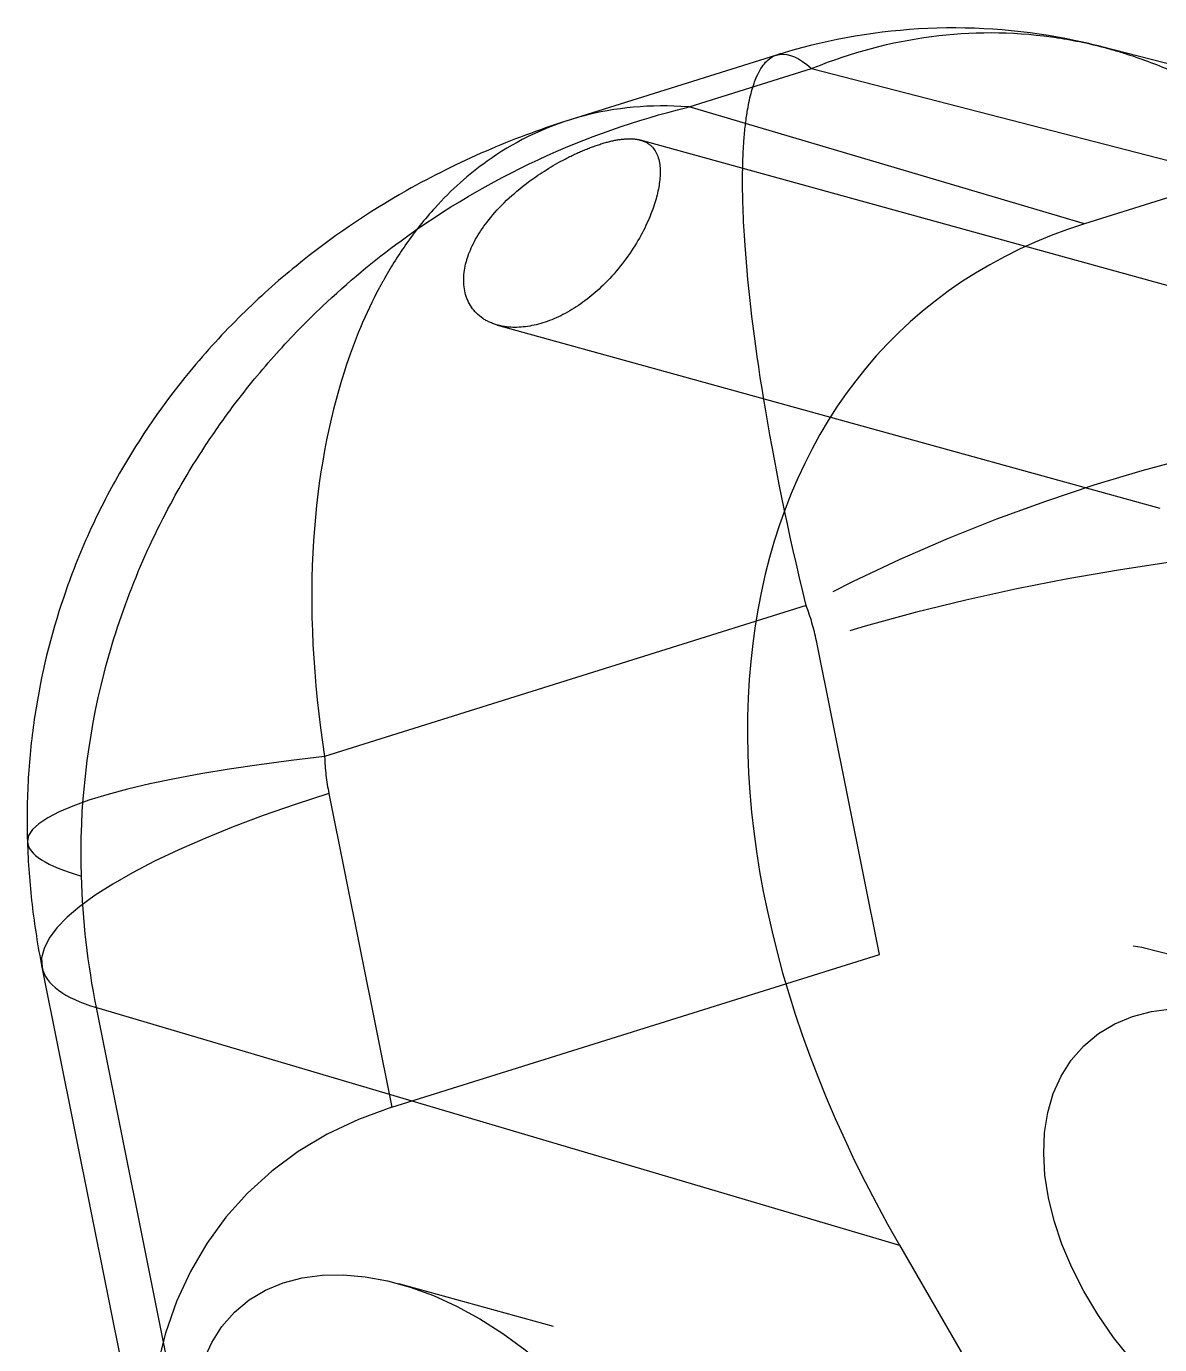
# Model space of a CAD drawing. Header units: millimetres. Extents: x -115 to -14, y 12 to 52.
# Drawn here: x -114.8 to -104.33, y 24.02 to 36.2 of the extents above; entities that cross this region are included whole.
import ezdxf

# ---------------------------------------------------------------- set-up
doc = ezdxf.new("R2010")
doc.units = ezdxf.units.MM
doc.linetypes.add('HIDDEN', pattern=[9.525, 6.35, -3.175])
doc.layers.get('0').update_dxf_attribs({"color": 253, "lineweight": 70, "true_color": 0x8faf8f})
doc.layers.add('Hidden', color=98, linetype='HIDDEN', lineweight=70, true_color=0x054805)

msp = doc.modelspace()

# ---------------------------------------------------------------- linework, layer by layer
at = {"color": 98, "lineweight": -3, "true_color": 0x054805}
for p, q in [((-100.152, 34.802), (-104.865, 36.016)), ((-107.871, 35.939), (-109.778, 35.341)), ((-108.679, 35.46), (-107.546, 35.815)), ((-107.546, 35.815), (-103.648, 34.811)), ((-105.025, 34.379), (-108.679, 35.46)), ((-103.648, 34.811), (-105.025, 34.379)), ((-114.66, 27.509), (-113.575, 22.104)), ((-112.726, 20.012), (-114.156, 27.136)), ((-114.156, 27.136), (-106.733, 24.94)), ((-106.733, 24.94), (-105.562, 22.917))]:
    msp.add_line(p, q, dxfattribs=at)
for centre, major_axis, ratio, start_param, end_param in [((-100.662, 26.844), (-5.968, 6.631), 0.679162, 5.981945, 7.552741), ((-109.797, 28.835), (-4.997, -0.165), 0.155327, 0, 0.44555), ((-109.757, 28.493), (-4.902, -0.984), 0.231462, 6.283084, 6.696422)]:
    msp.add_ellipse(centre, major_axis=major_axis, ratio=ratio, start_param=start_param, end_param=end_param, dxfattribs=at)
at = {"color": 98, "lineweight": -3, "true_color": 0x054805, "extrusion": (6.96255e-17, 2.39901e-16, -1)}
msp.add_ellipse((-108.048, 29.029), major_axis=(-1.94, -6.684), ratio=0.889117, start_param=1.04054, end_param=1.220074, dxfattribs=at)
at = {"color": 98, "lineweight": -3, "true_color": 0x054805}
for points, knots in [([(-104.865, 36.016), (-104.944, 36.037), (-105.023, 36.055), (-105.103, 36.072), (-105.553, 36.167), (-106.013, 36.205), (-106.472, 36.185), (-106.924, 36.165), (-107.37, 36.089), (-107.801, 35.96), (-107.825, 35.953), (-107.848, 35.946), (-107.871, 35.939)], [0.000000115, 0.000000115, 0.000000115, 0.000000115, 0.00025012, 0.00025012, 0.00025012, 0.00165866, 0.00165866, 0.00165866, 0.003042338, 0.003042338, 0.003042338, 0.003116951, 0.003116951, 0.003116951, 0.003116951]), ([(-107.546, 35.815), (-107.541, 35.817), (-107.536, 35.819), (-107.531, 35.821), (-107.177, 35.964), (-106.811, 36.063), (-106.439, 36.111), (-106.073, 36.159), (-105.701, 36.16), (-105.33, 36.108), (-105.176, 36.087), (-105.022, 36.057), (-104.868, 36.017)], [-0.000007756, -0.000007756, -0.000007756, -0.000007756, 0, 0, 0, 0.000534112, 0.000534112, 0.000534112, 0.00105956, 0.00105956, 0.00105956, 0.001277214, 0.001277214, 0.001277214, 0.001277214]), ([(-107.871, 35.939), (-107.862, 35.942), (-107.852, 35.944), (-107.843, 35.946), (-107.757, 35.959), (-107.659, 35.915), (-107.551, 35.819), (-107.549, 35.818), (-107.548, 35.817), (-107.546, 35.815)], [-0.0005935483, -0.0005935483, -0.0005935483, -0.0005935483, -0.0005341123, -0.0005341123, -0.0005341123, 0, 0, 0, 0.0000077557, 0.0000077557, 0.0000077557, 0.0000077557]), ([(-113.144, 32.336), (-113.062, 32.461), (-112.976, 32.582), (-112.888, 32.7), (-112.762, 32.867), (-112.629, 33.028), (-112.492, 33.181), (-112.355, 33.334), (-112.213, 33.48), (-112.068, 33.618), (-111.834, 33.839), (-111.592, 34.04), (-111.341, 34.224), (-110.939, 34.518), (-110.513, 34.767), (-110.074, 34.972), (-109.627, 35.18), (-109.166, 35.341), (-108.699, 35.455), (-108.692, 35.457), (-108.685, 35.458), (-108.679, 35.46)], [0.001251931, 0.001251931, 0.001251931, 0.001251931, 0.001395721, 0.001395721, 0.001395721, 0.001600974, 0.001600974, 0.001600974, 0.001806227, 0.001806227, 0.001806227, 0.002134632, 0.002134632, 0.002134632, 0.002660079, 0.002660079, 0.002660079, 0.003194192, 0.003194192, 0.003194192, 0.003201947, 0.003201947, 0.003201947, 0.003201947]), ([(-108.679, 35.46), (-108.684, 35.46), (-108.688, 35.461), (-108.693, 35.461), (-109.03, 35.485), (-109.359, 35.457), (-109.672, 35.372), (-109.707, 35.363), (-109.742, 35.353), (-109.776, 35.342)], [-0.0032019473, -0.0032019473, -0.0032019473, -0.0032019473, -0.0031941916, -0.0031941916, -0.0031941916, -0.0026600793, -0.0026600793, -0.0026600793, -0.0026006433, -0.0026006433, -0.0026006433, -0.0026006433]), ([(-109.778, 35.341), (-109.791, 35.337), (-109.805, 35.333), (-109.819, 35.328), (-110.069, 35.248), (-110.315, 35.156), (-110.555, 35.052), (-110.807, 34.943), (-111.053, 34.821), (-111.292, 34.686), (-111.65, 34.483), (-111.991, 34.25), (-112.311, 33.99), (-112.485, 33.849), (-112.652, 33.699), (-112.812, 33.541), (-112.981, 33.374), (-113.143, 33.198), (-113.294, 33.014), (-113.536, 32.72), (-113.753, 32.407), (-113.942, 32.076), (-114.044, 31.898), (-114.138, 31.715), (-114.223, 31.528), (-114.312, 31.332), (-114.391, 31.132), (-114.459, 30.929), (-114.58, 30.574), (-114.669, 30.209), (-114.725, 29.837), (-114.755, 29.645), (-114.775, 29.452), (-114.786, 29.258), (-114.798, 29.062), (-114.801, 28.866), (-114.794, 28.671)], [0, 0, 0, 0, 0.000043708, 0.000043708, 0.000043708, 0.000837612, 0.000837612, 0.000837612, 0.001667525, 0.001667525, 0.001667525, 0.002912809, 0.002912809, 0.002912809, 0.003590071, 0.003590071, 0.003590071, 0.004309692, 0.004309692, 0.004309692, 0.005456469, 0.005456469, 0.005456469, 0.006075149, 0.006075149, 0.006075149, 0.006721064, 0.006721064, 0.006721064, 0.007849166, 0.007849166, 0.007849166, 0.008433403, 0.008433403, 0.008433403, 0.009021385, 0.009021385, 0.009021385, 0.009021385]), ([(-114.295, 28.352), (-114.316, 28.985), (-114.239, 29.631), (-114.086, 30.226), (-113.937, 30.803), (-113.714, 31.349), (-113.445, 31.839), (-113.35, 32.011), (-113.25, 32.177), (-113.144, 32.336)], [0, 0, 0, 0, 0.000541868, 0.000541868, 0.000541868, 0.001067316, 0.001067316, 0.001067316, 0.001251931, 0.001251931, 0.001251931, 0.001251931]), ([(-114.794, 28.671), (-114.788, 28.476), (-114.774, 28.283), (-114.729, 27.895), (-114.698, 27.701), (-114.66, 27.509)], [0, 0, 0, 0, 0.000583479, 0.000583479, 0.001172723, 0.001172723, 0.001172723, 0.001172723])]:
    msp.add_open_spline(points, degree=3, knots=knots, dxfattribs=at)
at = {"layer": 'Hidden', "lineweight": -3}
for p, q in [((-104.868, 36.017), (-104.865, 36.016)), ((-103.178, 33.51), (-109.128, 35.154)), ((-110.448, 33.443), (-102.929, 31.367)), ((-107.597, 30.852), (-112.047, 29.457)), ((-106.92, 27.627), (-107.502, 30.527)), ((-112.008, 29.114), (-111.426, 26.215)), ((-111.426, 26.215), (-106.92, 27.627)), ((-100.75, 21.652), (-111.361, 24.583))]:
    msp.add_line(p, q, dxfattribs=at)
for centre, major_axis, ratio, start_param, end_param in [((-99.613, 33.564), (-4.519, -0.131), 0.527331, 5.207671, 6.77014), ((-105.346, 30.23), (-4.663, -1.804), 0.300155, 3.54227, 5.09667), ((-105.252, 29.905), (-4.902, -0.984), 0.231462, 3.588159, 5.14229), ((-109.212, 29.991), (0.523, 1.889), 0.884384, 5.231595, 5.411129), ((-109.797, 28.835), (-4.997, -0.165), 0.155327, 5.174336, 6.283185), ((-110.298, 29.65), (-0.523, -1.889), 0.884384, 5.05206, 5.231595), ((-109.757, 28.493), (-4.902, -0.984), 0.231462, 5.14229, 6.283084), ((-103.808, 22.709), (-4.582, 3.978), 0.69811, 4.322913, 5.877044), ((-108.313, 21.297), (-4.582, 3.978), 0.69811, 5.877044, 7.018761)]:
    msp.add_ellipse(centre, major_axis=major_axis, ratio=ratio, start_param=start_param, end_param=end_param, dxfattribs=at)
for centre in [(-103.175, 24.876), (-111.025, 22.415)]:
    msp.add_ellipse(centre, major_axis=(-1.855, 1.907), ratio=0.645298, dxfattribs=at)
for points, knots in [([(-104.865, 36.016), (-104.787, 35.996), (-104.71, 35.974), (-104.632, 35.949), (-104.486, 35.902), (-104.34, 35.847), (-104.195, 35.782), (-104.05, 35.718), (-103.905, 35.644), (-103.762, 35.56), (-103.661, 35.502), (-103.561, 35.439), (-103.462, 35.371)], [0.0012784629, 0.0012784629, 0.0012784629, 0.0012784629, 0.0013879649, 0.0013879649, 0.0013879649, 0.0015932179, 0.0015932179, 0.0015932179, 0.001798471, 0.001798471, 0.001798471, 0.0019422602, 0.0019422602, 0.0019422602, 0.0019422602]), ([(-108.183, 34.893), (-108.181, 34.991), (-108.177, 35.082), (-108.17, 35.166), (-108.163, 35.265), (-108.152, 35.354), (-108.138, 35.433), (-108.117, 35.56), (-108.088, 35.661), (-108.054, 35.739), (-108.004, 35.851), (-107.943, 35.917), (-107.871, 35.939)], [-0.001766189, -0.001766189, -0.001766189, -0.001766189, -0.001593218, -0.001593218, -0.001593218, -0.001387965, -0.001387965, -0.001387965, -0.00105956, -0.00105956, -0.00105956, -0.000594254, -0.000594254, -0.000594254, -0.000594254]), ([(-109.778, 35.341), (-110.048, 35.257), (-110.305, 35.13), (-110.545, 34.958), (-110.715, 34.837), (-110.876, 34.695), (-111.027, 34.528), (-111.122, 34.423), (-111.213, 34.309), (-111.299, 34.185), (-111.372, 34.081), (-111.442, 33.969), (-111.507, 33.851)], [-0.002599938, -0.002599938, -0.002599938, -0.002599938, -0.002134632, -0.002134632, -0.002134632, -0.001806227, -0.001806227, -0.001806227, -0.001600974, -0.001600974, -0.001600974, -0.001428003, -0.001428003, -0.001428003, -0.001428003]), ([(-110.716, 34.099), (-110.677, 34.202), (-110.614, 34.311), (-110.433, 34.54), (-110.307, 34.659), (-110.075, 34.832), (-109.964, 34.904), (-109.789, 34.998), (-109.729, 35.027), (-109.61, 35.078), (-109.551, 35.1), (-109.494, 35.118)], [0.005532306, 0.005532306, 0.005532306, 0.005532306, 0.006037952, 0.006037952, 0.006632522, 0.006632522, 0.007022649, 0.007022649, 0.007217712, 0.007217712, 0.007412775, 0.007412775, 0.007412775, 0.007412775]), ([(-109.494, 35.118), (-109.437, 35.136), (-109.385, 35.149), (-109.291, 35.164), (-109.249, 35.167), (-109.179, 35.165), (-109.15, 35.16), (-109.125, 35.153)], [0, 0, 0, 0, 0.0001950631, 0.0001950631, 0.0003901262, 0.0003901262, 0.0005628238, 0.0005628238, 0.0005628238, 0.0005628238]), ([(-109.125, 35.153), (-109.093, 35.144), (-109.067, 35.13), (-108.989, 35.072), (-108.957, 35.002), (-108.941, 34.835), (-108.95, 34.743), (-108.975, 34.645)], [0.000562824, 0.000562824, 0.000562824, 0.000562824, 0.000780252, 0.000780252, 0.001374823, 0.001374823, 0.001880469, 0.001880469, 0.001880469, 0.001880469]), ([(-107.597, 30.852), (-107.764, 31.539), (-107.896, 32.193), (-107.988, 32.757), (-108.078, 33.304), (-108.133, 33.782), (-108.161, 34.179), (-108.179, 34.427), (-108.186, 34.645), (-108.184, 34.837), (-108.184, 34.856), (-108.183, 34.875), (-108.183, 34.893)], [-0.003194192, -0.003194192, -0.003194192, -0.003194192, -0.002652324, -0.002652324, -0.002652324, -0.002126876, -0.002126876, -0.002126876, -0.001798471, -0.001798471, -0.001798471, -0.001766189, -0.001766189, -0.001766189, -0.001766189]), ([(-108.989, 34.592), (-109.019, 34.493), (-109.067, 34.373), (-109.209, 34.123), (-109.302, 33.992), (-109.494, 33.788), (-109.593, 33.699), (-109.808, 33.554), (-109.923, 33.498), (-110.137, 33.431), (-110.248, 33.416), (-110.382, 33.428), (-110.417, 33.435), (-110.449, 33.444)], [0.001969394, 0.001969394, 0.001969394, 0.001969394, 0.00246921, 0.00246921, 0.002969027, 0.002969027, 0.003337707, 0.003337707, 0.003706387, 0.003706387, 0.004075068, 0.004075068, 0.004215353, 0.004215353, 0.004215353, 0.004215353]), ([(-110.449, 33.444), (-110.502, 33.459), (-110.548, 33.48), (-110.67, 33.563), (-110.725, 33.647), (-110.772, 33.839), (-110.763, 33.946), (-110.734, 34.045)], [0.004215353, 0.004215353, 0.004215353, 0.004215353, 0.004443748, 0.004443748, 0.004943565, 0.004943565, 0.005443381, 0.005443381, 0.005443381, 0.005443381]), ([(-111.507, 33.851), (-111.52, 33.829), (-111.532, 33.806), (-111.544, 33.784), (-111.666, 33.554), (-111.774, 33.3), (-111.865, 33.018), (-112.01, 32.567), (-112.112, 32.039), (-112.15, 31.452), (-112.189, 30.847), (-112.159, 30.162), (-112.047, 29.457)], [-0.001428003, -0.001428003, -0.001428003, -0.001428003, -0.001395721, -0.001395721, -0.001395721, -0.001067316, -0.001067316, -0.001067316, -0.000541868, -0.000541868, -0.000541868, 0, 0, 0, 0])]:
    msp.add_open_spline(points, degree=3, knots=knots, dxfattribs=at)
for points in [[(-108.975, 34.645), (-108.979, 34.627), (-108.984, 34.61), (-108.989, 34.592)], [(-110.734, 34.045), (-110.728, 34.063), (-110.722, 34.081), (-110.716, 34.099)]]:
    msp.add_open_spline(points, degree=3, dxfattribs=at)

doc.saveas('drawing.dxf')
